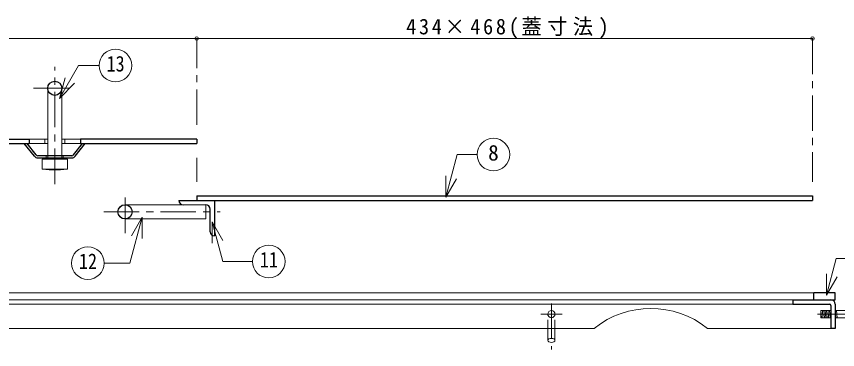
# Model space of a CAD drawing. Units: millimetres at full size, sheet at 1:5; details may follow other scales. Extents: x -1061 to 964, y -679 to 726.
# Drawn here: x -320 to 259, y -211 to 24 of the extents above; entities that cross this region are included whole.
import ezdxf
from ezdxf.enums import TextEntityAlignment as Align

# ---------------------------------------------------------------- set-up
doc = ezdxf.new("R2010")
doc.units = ezdxf.units.MM
doc.header["$LTSCALE"] = 5
doc.header["$PDMODE"] = 32
doc.header["$PDSIZE"] = 2.5
doc.linetypes.add('CHAIN1', pattern=[8, 5, -1, 1, -1])
doc.linetypes.add('DASHED1', pattern=[1.8, 1.2, -0.6])
doc.layers.add('0-0', color=4, linetype='Continuous', lineweight=9)
doc.styles.add('ＭＳ ゴシック', font='')
doc.styles.get('ＭＳ ゴシック').set_extended_font_data('MS Gothic')

msp = doc.modelspace()

# ---------------------------------------------------------------- linework, layer by layer
at = {"layer": '0-0', "linetype": 'CHAIN1'}
for p, q in [((-192.901, -52.543), (-192.901, 8.257)), ((241.099, 8.257), (241.099, -92.543)), ((-292.901, -94.243), (-292.901, -11.743)), ((-307.901, -26.743), (-277.901, -26.743)), ((-192.901, -75.743), (-192.901, -92.543)), ((-243.401, -128.743), (-243.401, -98.743)), ((-258.401, -113.743), (-176.401, -113.743)), ((57.099, -178.243), (57.099, -210.675)), ((64.599, -185.743), (49.599, -185.743)), ((309.494, -185.743), (241.998, -185.743))]:
    msp.add_line(p, q, dxfattribs=at)
at = {"layer": '0-0', "color": 7, "lineweight": 18}
for p, q in [((-289.528, -33.894), (-276.173, -10.763)), ((-276.173, -10.763), (-261.648, -10.763)), ((-289.528, -33.894), (-285.646, -19.405)), ((-297.901, -26.743), (-297.901, -74.243)), ((-289.528, -33.894), (-278.921, -23.288)), ((-287.901, -26.743), (-287.901, -74.243)), ((-299.901, -62.543), (-310.901, -62.543)), ((-299.901, -62.543), (-299.901, -65.743)), ((-310.901, -65.743), (-299.901, -65.743)), ((-17.403, -103.508), (-9.345, -73.436)), ((-9.345, -73.436), (4.722, -73.436)), ((-301.901, -76.743), (-283.901, -76.743)), ((-301.901, -83.743), (-301.901, -76.743)), ((-297.901, -75.743), (-297.901, -76.343)), ((-296.901, -76.243), (-288.901, -76.243)), ((-288.901, -76.243), (-292.901, -76.743)), ((-292.901, -76.743), (-292.901, -83.743)), ((-283.901, -76.743), (-288.901, -76.243)), ((-287.901, -75.743), (-287.901, -76.343)), ((-283.901, -83.743), (-283.901, -76.743)), ((-301.901, -83.743), (-283.901, -83.743)), ((-301.901, -83.743), (-296.901, -84.243)), ((-296.901, -84.243), (-292.901, -83.743)), ((-292.901, -83.743), (-288.901, -84.243)), ((-17.403, -103.508), (-17.403, -88.508)), ((-17.403, -103.508), (-9.903, -90.518)), ((-243.401, -108.743), (-186.401, -108.743)), ((-231.324, -117.578), (-239.966, -149.83)), ((-231.324, -117.578), (-238.824, -130.568)), ((-231.324, -117.578), (-231.324, -132.578)), ((-181.886, -120.887), (-174.386, -133.877)), ((-181.886, -120.887), (-181.886, -135.887)), ((-181.886, -120.887), (-174.435, -148.694)), ((-258.11, -149.83), (-239.966, -149.83)), ((-174.435, -148.694), (-153.635, -148.694)), ((250.853, -172.417), (257.762, -146.633)), ((257.762, -146.633), (267.834, -146.633)), ((250.853, -172.417), (250.853, -157.417)), ((250.853, -172.417), (258.353, -159.427)), ((-612.901, -175.743), (227.099, -175.743)), ((-612.901, -178.743), (227.099, -178.743)), ((246.998, -188.243), (246.998, -183.243)), ((254.099, -183.243), (246.998, -183.243)), ((309.494, -183.243), (257.099, -183.243)), ((254.099, -188.243), (246.998, -188.243)), ((309.494, -188.243), (257.099, -188.243))]:
    msp.add_line(p, q, dxfattribs=at)
at = {"layer": '0-0', "color": 5, "lineweight": 25}
for p, q in [((-626.901, -62.543), (-310.901, -62.543)), ((-310.901, -62.543), (-310.901, -65.743)), ((-192.901, -62.543), (-274.901, -62.543)), ((-274.901, -62.543), (-274.901, -65.743)), ((-192.901, -62.543), (-192.901, -65.743)), ((-626.901, -65.743), (-310.901, -65.743)), ((-307.301, -74.617), (-314.401, -65.743)), ((-306.13, -73.68), (-312.48, -65.743)), ((-279.671, -73.68), (-273.322, -65.743)), ((-278.5, -74.617), (-271.401, -65.743)), ((-274.901, -65.743), (-192.901, -65.743)), ((-280.843, -74.243), (-304.959, -74.243)), ((-304.959, -75.743), (-280.843, -75.743)), ((-192.901, -102.543), (241.099, -102.543)), ((-192.901, -102.543), (-192.901, -105.743)), ((241.099, -102.543), (241.099, -105.743)), ((-205.401, -105.743), (241.099, -105.743)), ((-180.401, -105.743), (-180.401, -130.743)), ((-183.401, -127.743), (-183.401, -111.743)), ((257.099, -170.743), (242.099, -170.743)), ((242.099, -175.743), (242.099, -170.743)), ((257.099, -175.743), (257.099, -170.743)), ((227.099, -175.743), (257.099, -175.743)), ((227.099, -175.743), (227.099, -178.743)), ((227.099, -178.743), (253.099, -178.743)), ((257.099, -178.743), (257.099, -195.743)), ((254.099, -179.743), (254.099, -195.743)), ((257.099, -195.743), (254.099, -195.743))]:
    msp.add_line(p, q, dxfattribs=at)
at = {"layer": '0-0'}
for p, q in [((-297.901, -62.543), (-299.901, -62.543)), ((-285.901, -62.543), (-287.901, -62.543)), ((-299.901, -65.743), (-297.901, -65.743)), ((-287.901, -65.743), (-285.901, -65.743)), ((242.099, -170.743), (-627.901, -170.743)), ((246.998, -183.243), (247.406, -188.243)), ((248.001, -183.243), (248.41, -188.243)), ((249.005, -183.243), (249.413, -188.243)), ((250.008, -183.243), (250.416, -188.243)), ((251.011, -183.243), (251.42, -188.243)), ((252.015, -183.243), (252.423, -188.243)), ((253.018, -183.243), (253.426, -188.243)), ((254.021, -183.243), (254.099, -184.199)), ((257.099, -184.076), (257.44, -188.243)), ((258.035, -183.243), (258.443, -188.243)), ((87.099, -195.743), (-639.901, -195.743)), ((54.599, -195.743), (54.599, -204.241)), ((59.599, -195.743), (59.599, -204.241)), ((254.099, -195.743), (167.099, -195.743))]:
    msp.add_line(p, q, dxfattribs=at)
at = {"layer": '0-0', "linetype": 'DASHED1'}
for p, q in [((-298.901, -74.243), (-298.901, -75.743)), ((-297.901, -74.243), (-297.901, -75.743)), ((-287.901, -74.243), (-287.901, -75.743)), ((-286.901, -74.243), (-286.901, -75.743)), ((54.599, -195.743), (54.599, -185.743)), ((59.599, -195.743), (59.599, -185.743))]:
    msp.add_line(p, q, dxfattribs=at)
at = {"layer": '0-0'}
msp.add_lwpolyline([(-626.901, 8.257), (-192.901, 8.257), (241.099, 8.257)], dxfattribs=at)
at = {"layer": '0-0', "color": 7, "lineweight": 18}
for points in [[(-274.901, -62.543), (-285.901, -62.543), (-285.901, -65.743), (-274.901, -65.743)], [(-292.901, -76.743), (-296.901, -76.243), (-301.901, -76.743)], [(-296.901, -84.243), (-288.901, -84.243), (-283.901, -83.743)], [(-243.401, -118.743), (-186.401, -118.743), (-186.401, -108.743)]]:
    msp.add_lwpolyline(points, dxfattribs=at)
for centre in [(-250.148, -10.763), (16.222, -73.436), (-269.61, -149.83), (-142.135, -148.694)]:
    msp.add_circle(centre, 11.5, dxfattribs=at)
at = {"layer": '0-0', "color": 5, "lineweight": 25}
for centre in [(-292.901, -26.743), (-243.401, -113.743)]:
    msp.add_circle(centre, 5, dxfattribs=at)
at = {"layer": '0-0'}
msp.add_circle((57.099, -185.743), 2.5, dxfattribs=at)
at = {"layer": '0-0', "color": 5, "lineweight": 25}
for centre, radius, start, end in [((-304.959, -72.743), 3, 218.65981, 270), ((-304.959, -72.743), 1.5, 218.65981, 270), ((-280.843, -72.743), 1.5, 270, 321.34019), ((-280.843, -72.743), 3, 270, 321.34019), ((-202.401, -105.743), 3, 180, 270), ((-186.401, -111.743), 3, 0, 90), ((-180.401, -127.743), 3, 180, 270), ((253.099, -179.743), 1, 0, 90), ((254.099, -178.743), 3, 0, 90)]:
    msp.add_arc(centre, radius, start, end, dxfattribs=at)
at = {"layer": '0-0'}
msp.add_arc((127.099, -245.886), 64.143, 51.41991, 128.58009, dxfattribs=at)
msp.add_ellipse((57.099, -204.231), major_axis=(2.5, 0), ratio=0.57, dxfattribs=at)
for p in [(-192.901, 8.257), (241.099, 8.257)]:
    msp.add_point(p, dxfattribs=at)

# ---------------------------------------------------------------- texts
at = {"layer": '0-0', "color": 7, "style": 'ＭＳ ゴシック', "width": 0.85}
for s, p in [('13', (-256.398, -18.263)), ('12', (-275.86, -157.33)), ('11', (-148.385, -156.194))]:
    msp.add_text(s, height=11, dxfattribs=at).set_placement(p, align=Align.BOTTOM_LEFT)
at = {"layer": '0-0', "color": 7, "style": 'ＭＳ ゴシック'}
msp.add_text('8', height=11, dxfattribs=at).set_placement((12.472, -80.936), align=Align.BOTTOM_LEFT)
at = {"layer": '0-0', "color": 7, "insert": (-45.276, 8.257), "char_height": 11, "attachment_point": 7, "style": 'ＭＳ ゴシック'}
msp.add_mtext('\\T1.27;\\W0.95;434×468(蓋寸法)', dxfattribs=at)

doc.saveas('drawing.dxf')
